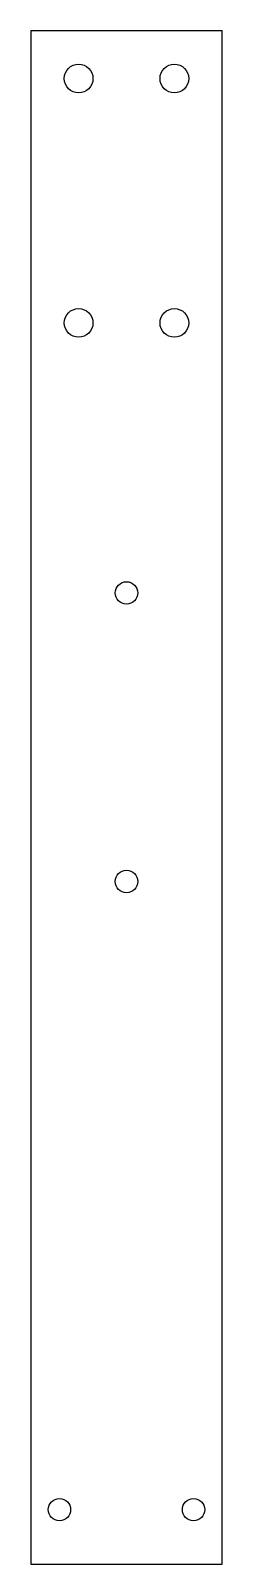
# Model space of a CAD drawing. Header units: millimetres. Extents: x -30 to 30, y -18 to 463.
import ezdxf

# ---------------------------------------------------------------- set-up
doc = ezdxf.new("R2010")
doc.units = ezdxf.units.MM

msp = doc.modelspace()

# ---------------------------------------------------------------- linework, layer by layer
at = {"color": 7, "linetype": 'Continuous'}
for p, q in [((-30, 463), (30, 463)), ((-30, 463), (-30, -17.5)), ((30, -17.5), (30, 463)), ((-30, -17.5), (30, -17.5))]:
    msp.add_line(p, q, dxfattribs=at)
for centre, radius in [((-15, 448), 4.5), ((15, 448), 4.5), ((-15, 371.44), 4.5), ((15, 371.44), 4.5), ((0, 286.84), 3.5), ((0, 196.43), 3.5), ((-21, -0.37), 3.5), ((21, -0.37), 3.5)]:
    msp.add_circle(centre, radius, dxfattribs=at)

doc.saveas('drawing.dxf')
